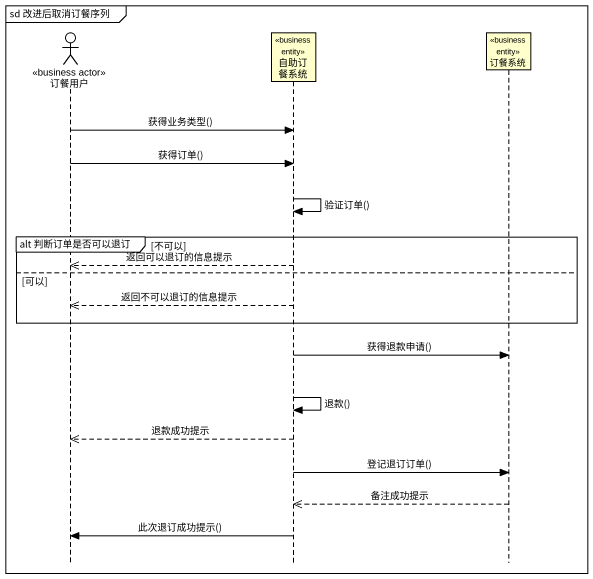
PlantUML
@startuml
mainframe sd 改进后取消订餐序列
hide footbox
actor 订餐用户 <<business actor>>
participant 自助订餐系统 <<business entity>>
participant 订餐系统 <<business entity>>

订餐用户 -> 自助订餐系统 : 获得业务类型()
订餐用户 -> 自助订餐系统 : 获得订单()
自助订餐系统 -> 自助订餐系统 : 验证订单()
group alt 判断订单是否可以退订 [不可以]
  自助订餐系统 -->> 订餐用户 : 返回可以退订的信息提示
else 可以
  自助订餐系统 -->> 订餐用户 : 返回不可以退订的信息提示
end
自助订餐系统 -> 订餐系统 : 获得退款申请()
自助订餐系统 -> 自助订餐系统 : 退款()
自助订餐系统 -->> 订餐用户 : 退款成功提示
自助订餐系统 -> 订餐系统 : 登记退订订单()
订餐系统 -->> 自助订餐系统 : 备注成功提示
自助订餐系统 -> 订餐用户 : 此次退订成功提示()
@enduml
